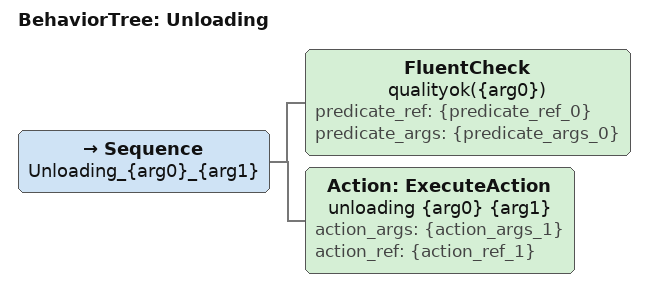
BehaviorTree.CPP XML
<BehaviorTree ID="Unloading">
  <Sequence name="Unloading_{arg0}_{arg1}">
    <FluentCheck name="qualityok({arg0})" predicate_ref="{predicate_ref_0}" predicate_args="{predicate_args_0}"/>
    <Action ID="ExecuteAction" name="unloading {arg0} {arg1}" action_args="{action_args_1}" action_ref="{action_ref_1}"/>
  </Sequence>
</BehaviorTree>
